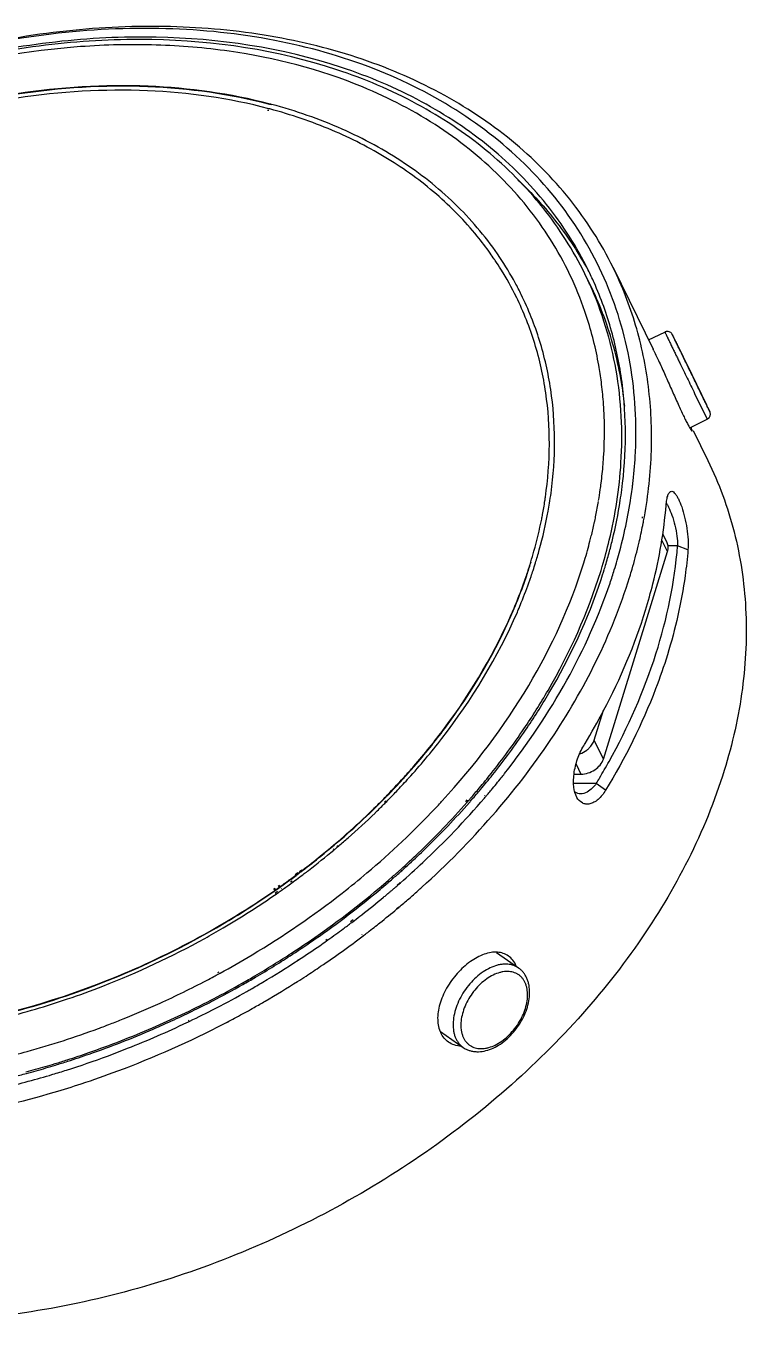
# Model space of a CAD drawing. Header units: millimetres. Extents: x -15 to 270, y -237 to -100.
# Drawn here: x 10.77 to 36.91, y -236.7 to -189.72 of the extents above; entities that cross this region are included whole.
import ezdxf

# ---------------------------------------------------------------- set-up
doc = ezdxf.new("R2010")
doc.units = ezdxf.units.MM
doc.header["$LTSCALE"] = 1.21
doc.header["$MEASUREMENT"] = 0
doc.layers.get('0').update_dxf_attribs({"linetype": 'CONTINUOUS'})

msp = doc.modelspace()

# ---------------------------------------------------------------- linework, layer by layer
at = {"color": 7, "linetype": 'Continuous'}
for p, q in [((19.572, -192.793), (19.529, -192.783)), ((19.611, -192.734), (19.568, -192.723)), ((31.213, -199.086), (31.03, -198.713)), ((32.052, -198.482), (33.502, -201.436)), ((28.552, -199.567), (28.546, -199.554)), ((33.339, -201.104), (33.927, -200.817)), ((33.532, -201.498), (33.502, -201.436)), ((34.319, -201.158), (34.319, -201.158)), ((34.36, -201.242), (34.319, -201.158)), ((34.367, -201.256), (34.36, -201.242)), ((34.601, -201.733), (34.367, -201.256)), ((34.73, -201.998), (34.601, -201.733)), ((35.447, -203.473), (34.73, -201.998)), ((35.007, -203.042), (35.465, -203.972)), ((34.826, -204.284), (35.465, -203.972)), ((34.949, -204.385), (35.484, -205.475)), ((32.76, -206.366), (32.764, -206.334)), ((32.76, -206.366), (32.761, -206.334)), ((33.972, -207.092), (33.988, -206.949)), ((33.112, -207.568), (33.122, -207.521)), ((33.175, -207.562), (33.184, -207.515)), ((31.378, -207.698), (31.384, -207.67)), ((31.26, -208.209), (31.274, -208.152)), ((34.025, -208.773), (33.821, -208.356)), ((34.009, -208.464), (33.848, -208.135)), ((34.389, -208.566), (34.024, -208.566)), ((34.765, -208.708), (34.389, -208.566)), ((31.701, -216.293), (34.025, -208.773)), ((29.057, -209.193), (29.069, -209.151)), ((29.057, -209.193), (29.065, -209.151)), ((32.647, -209.715), (32.653, -209.688)), ((32.647, -209.715), (32.655, -209.688)), ((31.366, -215.609), (31.7, -214.526)), ((31.701, -216.293), (31.366, -215.609)), ((30.711, -216.481), (30.887, -216.841)), ((30.642, -216.841), (30.887, -216.841)), ((31.438, -217.183), (30.627, -217.183)), ((31.779, -217.427), (31.438, -217.183)), ((23.77, -217.857), (23.817, -217.814)), ((23.801, -217.875), (23.845, -217.83)), ((26.709, -217.841), (26.762, -217.777)), ((26.757, -217.863), (26.782, -217.834)), ((26.782, -217.834), (26.812, -217.8)), ((27.397, -217.629), (27.406, -217.617)), ((27.439, -217.648), (27.45, -217.636)), ((21.915, -219.58), (21.945, -219.551)), ((21.93, -219.592), (21.963, -219.565)), ((22.042, -219.462), (22.083, -219.424)), ((22.064, -219.48), (22.108, -219.443)), ((20.68, -220.365), (20.765, -220.304)), ((20.686, -220.38), (20.773, -220.32)), ((24.361, -220.321), (24.375, -220.307)), ((20.359, -220.75), (20.42, -220.706)), ((20.398, -220.789), (20.459, -220.745)), ((20.529, -220.474), (20.629, -220.402)), ((20.535, -220.481), (20.635, -220.414)), ((20.555, -220.5), (20.574, -220.486)), ((20.565, -220.509), (20.586, -220.494)), ((20.574, -220.486), (20.65, -220.429)), ((20.586, -220.494), (20.664, -220.435)), ((20.699, -220.392), (20.722, -220.374)), ((20.714, -220.398), (20.738, -220.38)), ((20.722, -220.374), (20.782, -220.329)), ((20.738, -220.38), (20.797, -220.335)), ((24.053, -220.62), (24.084, -220.591)), ((24.064, -220.629), (24.097, -220.6)), ((24.23, -220.867), (24.334, -220.766)), ((24.286, -220.83), (24.348, -220.776)), ((24.389, -220.341), (24.404, -220.328)), ((19.746, -221.012), (19.807, -220.971)), ((19.759, -221.027), (19.817, -220.985)), ((19.785, -221.055), (19.846, -221.012)), ((19.794, -221.065), (19.853, -221.024)), ((19.801, -221.151), (19.889, -221.088)), ((19.836, -221.189), (19.854, -221.176)), ((19.854, -221.176), (19.925, -221.127)), ((19.913, -220.9), (19.961, -220.868)), ((19.921, -220.911), (19.967, -220.878)), ((19.95, -220.939), (19.997, -220.906)), ((19.958, -220.95), (20.004, -220.918)), ((20.015, -220.998), (20.032, -220.985)), ((20.052, -221.037), (20.07, -221.025)), ((24.237, -220.872), (24.286, -220.83)), ((24.198, -221.712), (24.269, -221.658)), ((24.215, -221.726), (24.283, -221.669)), ((22.536, -222.179), (22.633, -222.105)), ((22.577, -222.219), (22.629, -222.179)), ((22.629, -222.179), (22.675, -222.144)), ((22.949, -222.662), (22.961, -222.653)), ((21.642, -222.86), (21.69, -222.824)), ((21.666, -222.885), (21.715, -222.851)), ((22.992, -222.702), (23.004, -222.693)), ((20.623, -223.564), (20.637, -223.556)), ((20.639, -223.583), (20.652, -223.574)), ((27.824, -223.309), (28.621, -223.864)), ((17.727, -224.03), (17.778, -224.002)), ((17.758, -224.081), (17.808, -224.053)), ((28.621, -223.864), (28.551, -223.821)), ((17.483, -225.083), (17.537, -225.059)), ((17.485, -225.086), (17.537, -225.059)), ((17.623, -225.336), (17.679, -225.31)), ((17.624, -225.339), (17.679, -225.31)), ((16.662, -225.767), (16.689, -225.755)), ((16.681, -225.808), (16.708, -225.795)), ((25.79, -226.169), (26.613, -226.743))]:
    msp.add_line(p, q, dxfattribs=at)
for centre, radius, start, end in [((14.91, -210.567), 18.603, 75.1273, 75.3764), ((14.908, -210.516), 18.569, 75.1341, 75.3136), ((18.212, -204.637), 11.517, 33.8569, 34.1226), ((18.347, -204.555), 11.559, 28.5504, 33.878), ((19.574, -204.334), 12.76, 24.2754, 26.137), ((19.622, -204.234), 12.843, 23.9172, 26.1308), ((18.394, -204.528), 11.506, 26.1342, 28.5436), ((16.578, -204.378), 16.303, 353.1092, 353.8843), ((16.745, -204.396), 16.135, 353.8841, 354.8), ((15.15, -204.675), 14.785, 350.8521, 352.3007), ((15.611, -204.275), 16.134, 350.5444, 351.9677), ((15.882, -204.314), 15.861, 351.9693, 352.8072), ((16.081, -204.41), 16.423, 351.18, 352.5523), ((16.34, -204.349), 16.543, 351.8966, 352.9945), ((15.084, -204.72), 14.663, 351.3007, 351.8279), ((14.87, -204.63), 15.068, 349.7748, 350.8533), ((15.2, -204.206), 16.551, 348.6723, 350.4391), ((14.895, -204.146), 16.862, 347.9332, 348.6754), ((15.823, -204.411), 17.636, 349.085, 349.7069), ((14.591, -204.079), 17.173, 346.2824, 347.8359), ((14.061, -203.947), 17.719, 344.3343, 345.4348), ((14.236, -203.993), 17.538, 345.4361, 345.7685), ((14.316, -204.013), 17.456, 345.7685, 346.0925), ((13.707, -203.846), 18.088, 342.826, 344.0044), ((13.889, -203.899), 17.898, 344.0059, 344.3356), ((14.095, -203.984), 18.455, 343.1483, 344.7947), ((12.944, -204.213), 16.864, 341.3272, 342.8241), ((12.948, -204.225), 16.867, 341.3552, 342.8243), ((13.188, -204.3), 16.615, 342.8276, 343.0199), ((12.793, -204.1), 17.214, 341.1002, 341.8593), ((13.051, -204.185), 16.942, 341.8587, 342.8262), ((13.85, -204.012), 18.579, 342.8275, 343.1019), ((13.623, -203.84), 18.949, 341.6972, 342.8257), ((13.923, -204.035), 18.502, 343.1019, 343.4305), ((13.851, -203.911), 18.71, 342.8275, 343.1513), ((13.633, -203.729), 19.324, 341.3183, 342.8241), ((12.653, -204.115), 17.172, 340.8709, 341.3304), ((12.662, -204.129), 17.168, 340.8982, 341.3582), ((12.611, -204.038), 17.406, 340.6462, 341.1008), ((11.419, -203.577), 18.684, 336.7071, 336.9542), ((30.523, -215.203), 0.957, 289.8723, 306.8399), ((9.87, -202.983), 24.707, 328.7217, 328.934), ((5.811, -200.042), 25.185, 317.8587, 319.0459), ((5.856, -200.089), 25.134, 318.0039, 319.0533), ((5.584, -199.838), 25.491, 317.5241, 317.67), ((5.628, -199.877), 25.432, 317.67, 317.8604), ((5.659, -199.913), 25.398, 317.6697, 317.8591), ((5.702, -199.951), 25.341, 317.8591, 318.0051), ((5.637, -199.824), 25.607, 317.7582, 317.9027), ((6.534, -199.842), 27.461, 321.4029, 321.8019), ((5.135, -199.353), 26.296, 315.3605, 316.4649), ((5.459, -199.662), 25.848, 316.4647, 317.7564), ((5.956, -199.576), 27.696, 319.0794, 320.0843), ((5.879, -199.423), 27.922, 318.9402, 319.9361), ((4.856, -199.137), 26.501, 314.1678, 315.1469), ((4.835, -199.122), 26.54, 314.1842, 315.1663), ((4.761, -198.983), 26.822, 314.0851, 315.0575), ((5.035, -199.316), 26.248, 315.148, 315.4394), ((4.916, -199.138), 26.603, 315.0585, 315.2257), ((5.125, -198.806), 28.125, 316.7456, 317.1783), ((5.203, -198.878), 28.019, 317.1785, 317.3414), ((5.244, -198.916), 27.963, 317.3414, 317.4892), ((5.767, -199.412), 27.947, 318.8553, 319.0806), ((5.689, -199.258), 28.174, 318.6582, 318.9413), ((5.854, -199.283), 28.341, 319.4437, 319.6072), ((5.923, -199.341), 28.251, 319.6399, 319.8525), ((3.791, -197.923), 28.259, 310.0193, 310.2883), ((3.701, -197.371), 30.853, 311.2924, 312.0176), ((3.802, -197.413), 30.815, 311.9576, 312.639), ((3.106, -197.092), 29.196, 305.3487, 306.2295), ((3.098, -197.087), 29.218, 305.3536, 306.2323), ((3.045, -196.971), 29.469, 305.6547, 306.0754), ((3.213, -197.239), 29.014, 306.2299, 306.7067), ((3.194, -197.219), 29.055, 306.2326, 306.7177), ((3.139, -197.099), 29.31, 306.2213, 306.8062), ((3.305, -197.363), 28.86, 306.9422, 307.063), ((3.28, -197.334), 28.911, 306.9626, 307.0857), ((3.375, -196.927), 31.461, 310.0163, 310.6748), ((3.503, -197.076), 31.265, 310.6751, 311.1203), ((3.639, -197.231), 31.059, 311.1996, 311.9216), ((3.009, -196.957), 29.362, 304.9885, 305.2373), ((3.013, -196.968), 29.365, 304.993, 305.244), ((2.938, -196.82), 29.655, 304.9476, 305.0778), ((2.955, -196.845), 29.624, 305.0778, 305.2488), ((2.993, -196.899), 29.558, 305.2913, 305.6547), ((3.166, -196.585), 32.154, 309.7673, 310.0008), ((3.229, -196.66), 32.055, 310.0008, 310.2727), ((3.287, -196.728), 31.966, 310.2727, 310.4512), ((3.341, -196.791), 31.884, 310.4512, 310.683), ((3.398, -196.857), 31.796, 310.683, 310.9496), ((3.542, -197.035), 32.203, 310.9549, 311.7188), ((3.667, -197.175), 32.015, 311.7192, 312.0815), ((3.363, -196.828), 32.476, 310.1032, 310.9546), ((2.362, -195.554), 33.461, 305.3357, 305.9458), ((2.444, -195.666), 33.323, 305.9458, 306.5036), ((2.539, -195.795), 33.162, 306.5035, 307.1746), ((2.665, -195.968), 33.585, 307.272, 307.5985), ((2.744, -196.071), 33.455, 307.5984, 308.1061), ((2.165, -195.27), 33.807, 303.1512, 304.7123), ((2.281, -195.439), 33.602, 304.7135, 305.2337), ((1.895, -194.911), 33.203, 298.1963, 298.5372), ((1.894, -194.909), 33.206, 294.4329, 297.6778), ((1.887, -194.895), 33.222, 297.6773, 298.1963), ((1.851, -194.816), 34.069, 297.4153, 299.5043), ((1.909, -194.938), 33.881, 297.5299, 299.5261), ((2.018, -195.049), 34.709, 302.4005, 303.0022), ((1.888, -194.898), 33.926, 297.3355, 297.5304), ((1.735, -194.579), 34.621, 297.4218, 299.4883), ((1.761, -194.626), 34.568, 299.4886, 299.754), ((1.904, -194.93), 33.889, 293.3845, 297.3358), ((1.81, -194.735), 34.159, 293.4115, 296.1856), ((1.7, -194.513), 34.696, 295.6295, 297.3195), ((1.824, -194.765), 34.126, 296.1851, 297.3153), ((1.746, -194.6), 35.234, 298.3476, 299.4041), ((2.022, -195.22), 32.87, 290.5587, 291.0656), ((1.685, -194.481), 34.732, 295.4376, 295.5809), ((1.738, -194.587), 35.249, 297.4117, 297.6019), ((1.736, -194.583), 35.254, 297.6019, 298.3477), ((2.047, -195.287), 32.798, 290.2514, 290.5586), ((27.097, -226.049), 0.846, 235.12, 241.5209), ((2.307, -196.053), 32.696, 286.2758, 286.9287), ((2.263, -195.909), 32.847, 286.9288, 287.739), ((2.167, -195.697), 33.133, 286.9777, 287.7829), ((2.39, -196.482), 32.317, 284.1597, 285.0712), ((2.372, -196.279), 32.461, 284.9922, 286.2767), ((2.297, -196.138), 32.673, 285.0718, 286.3432), ((2.22, -195.872), 32.95, 286.3422, 286.9776), ((2.114, -195.665), 33.471, 286.4988, 286.7234), ((2.072, -195.515), 34.263, 286.4907, 288.1969)]:
    msp.add_arc(centre, radius, start, end, dxfattribs=at)
for points, knots in [([(32.052, -198.482), (31.622, -197.604), (30.55, -195.922), (28.404, -193.774), (25.774, -192.039), (22.733, -190.76), (19.358, -189.961), (15.735, -189.659), (11.951, -189.859), (6.777, -190.794), (1.729, -192.681), (-2.906, -195.38), (-6.093, -197.767), (-8.9, -200.456), (-11.966, -204.25), (-13.64, -207.493), (-14.327, -209.715)], [0, 0, 0, 0, 0.050716, 0.10257, 0.156518, 0.213216, 0.272974, 0.335776, 0.401319, 0.469081, 0.608169, 0.678096, 0.747085, 0.814364, 0.879279, 1, 1, 1, 1]), ([(32.865, -203.812), (32.819, -202.718), (32.481, -200.553), (31.2, -197.531), (29.198, -194.9), (26.554, -192.75), (23.363, -191.145), (19.733, -190.127), (15.777, -189.718), (11.617, -189.927), (7.379, -190.747), (1.802, -192.615), (-3.379, -195.541), (-7.775, -199.332), (-10.529, -202.476), (-12.673, -205.841), (-13.679, -208.237), (-14.05, -209.436)], [0, 0, 0, 0, 0.05265, 0.104244, 0.156253, 0.210068, 0.266734, 0.32682, 0.39041, 0.45717, 0.526437, 0.597316, 0.739434, 0.80885, 0.875819, 0.939655, 1, 1, 1, 1]), ([(31.152, -198.577), (30.737, -197.732), (29.705, -196.11), (27.638, -194.037), (25.106, -192.362), (21.106, -190.67), (16.537, -189.993), (11.793, -190.234), (6.803, -191.122), (1.933, -192.927), (-2.545, -195.515), (-5.627, -197.806), (-8.347, -200.39), (-11.325, -204.04), (-12.961, -207.162), (-13.64, -209.303)], [0, 0, 0, 0, 0.050722, 0.102575, 0.156511, 0.213188, 0.335336, 0.400843, 0.468574, 0.607646, 0.677596, 0.746634, 0.813991, 0.879011, 1, 1, 1, 1]), ([(31.03, -198.713), (30.611, -197.859), (29.568, -196.222), (27.487, -194.132), (24.943, -192.448), (20.943, -190.755), (16.384, -190.079), (11.662, -190.323), (7.973, -190.984), (4.315, -192.104), (-0.387, -194.16), (-4.683, -196.988), (-8.3, -200.45), (-10.561, -203.252), (-12.337, -206.215), (-13.188, -208.304), (-13.512, -209.35)], [0, 0, 0, 0, 0.051399, 0.103839, 0.158214, 0.215154, 0.337361, 0.402717, 0.470214, 0.539195, 0.608895, 0.746963, 0.814014, 0.878793, 0.940857, 1, 1, 1, 1]), ([(22.965, -191.933), (21.425, -191.298), (18.921, -190.654), (15.462, -190.366), (11.754, -190.453), (7.016, -191.293), (1.527, -193.342), (-3.526, -196.326), (-7.177, -199.49), (-9.603, -202.329), (-11.586, -205.215), (-12.689, -207.579), (-13.186, -209.187)], [0, 0, 0, 0, 0.113314, 0.173484, 0.235729, 0.365096, 0.498479, 0.632099, 0.762145, 0.82486, 0.885554, 1, 1, 1, 1]), ([(19.616, -192.554), (18.176, -192.176), (15.101, -191.752), (11.187, -191.997), (7.999, -192.626), (4.776, -193.558), (0.89, -195.237), (-3.337, -197.963), (-6.937, -201.273), (-9.723, -205), (-10.986, -207.749), (-11.418, -209.127)], [0, 0, 0, 0, 0.116889, 0.241486, 0.306118, 0.371806, 0.504641, 0.636782, 0.764992, 0.886597, 1, 1, 1, 1]), ([(19.606, -192.567), (18.167, -192.192), (15.094, -191.771), (11.184, -192.017), (7.998, -192.647), (4.778, -193.579), (0.897, -195.257), (-3.326, -197.98), (-6.923, -201.287), (-9.709, -205.01), (-10.972, -207.755), (-11.404, -209.132)], [0, 0, 0, 0, 0.116909, 0.241513, 0.306145, 0.371828, 0.50465, 0.636777, 0.764978, 0.886583, 1, 1, 1, 1]), ([(19.568, -192.723), (18.138, -192.344), (15.084, -191.916), (11.194, -192.155), (8.024, -192.779), (4.819, -193.704), (0.957, -195.373), (-3.244, -198.085), (-6.818, -201.38), (-9.579, -205.089), (-10.826, -207.823), (-11.249, -209.193)], [0, 0, 0, 0, 0.116853, 0.241454, 0.306102, 0.371811, 0.504696, 0.636878, 0.765099, 0.88667, 1, 1, 1, 1]), ([(31.089, -200.249), (30.79, -199.334), (29.973, -197.557), (28.145, -195.224), (25.779, -193.294), (23.94, -192.336), (22.965, -191.933)], [0, 0, 0, 0, 0.241063, 0.484532, 0.736074, 1, 1, 1, 1]), ([(27.944, -198.112), (27.498, -197.448), (26.45, -196.19), (24.506, -194.62), (22.22, -193.378), (20.545, -192.8), (19.672, -192.569)], [0, 0, 0, 0, 0.236074, 0.479458, 0.733427, 1, 1, 1, 1]), ([(27.123, -197.34), (26.676, -196.793), (25.667, -195.762), (23.884, -194.471), (21.847, -193.436), (20.375, -192.938), (19.611, -192.734)], [0, 0, 0, 0, 0.236705, 0.48091, 0.734879, 1, 1, 1, 1]), ([(28.602, -195.3), (29.11, -195.781), (30.049, -196.813), (30.814, -197.981), (31.144, -198.586)], [0, 0, 0, 0, 0.503774, 1, 1, 1, 1]), ([(27.746, -198.176), (27.698, -198.105), (27.499, -197.819), (27.288, -197.542), (27.123, -197.34)], [0, 0, 0, 0, 0.249323, 1, 1, 1, 1]), ([(28.546, -199.554), (28.376, -199.208), (28.127, -198.758), (27.848, -198.327), (27.776, -198.221)], [0, 0, 0, 0, 0.749455, 1, 1, 1, 1]), ([(33.184, -207.515), (33.325, -206.725), (33.496, -205.149), (33.394, -202.805), (32.931, -200.562), (32.381, -199.152), (32.052, -198.482)], [0, 0, 0, 0, 0.260326, 0.512054, 0.757646, 1, 1, 1, 1]), ([(32.337, -205.556), (32.407, -204.438), (32.301, -202.213), (31.652, -200.077), (31.206, -199.088)], [0, 0, 0, 0, 0.508054, 1, 1, 1, 1]), ([(32.472, -203.505), (32.392, -202.735), (32.103, -201.216), (31.549, -199.772), (31.213, -199.087)], [0, 0, 0, 0, 0.503732, 1, 1, 1, 1]), ([(32.365, -206.539), (32.451, -205.883), (32.541, -204.578), (32.419, -202.642), (32.039, -200.779), (31.614, -199.596), (31.362, -199.027)], [0, 0, 0, 0, 0.25864, 0.510224, 0.75663, 1, 1, 1, 1]), ([(29.598, -206.804), (29.689, -206.168), (29.786, -204.902), (29.66, -203.025), (29.259, -201.227), (28.811, -200.094), (28.546, -199.554)], [0, 0, 0, 0, 0.259278, 0.510791, 0.75683, 1, 1, 1, 1]), ([(29.801, -206.655), (29.886, -206.024), (29.973, -204.767), (29.837, -202.905), (29.433, -201.122), (28.986, -199.998), (28.723, -199.46)], [0, 0, 0, 0, 0.259012, 0.510485, 0.756638, 1, 1, 1, 1]), ([(31.625, -202.631), (31.599, -202.428), (31.476, -201.622), (31.279, -200.828), (31.089, -200.249)], [0, 0, 0, 0, 0.252215, 1, 1, 1, 1]), ([(34.601, -201.733), (34.568, -201.666), (34.505, -201.538), (34.418, -201.359), (34.342, -201.206), (34.288, -201.096), (34.253, -201.024), (34.232, -200.983), (34.216, -200.95), (34.205, -200.928), (34.198, -200.915), (34.194, -200.906), (34.183, -200.887), (34.16, -200.855), (34.114, -200.819), (34.063, -200.801), (34.021, -200.796), (33.989, -200.798), (33.957, -200.804), (33.937, -200.812), (33.927, -200.817)], [0, 0, 0, 0, 0.182433, 0.345844, 0.485809, 0.598588, 0.643835, 0.681277, 0.710759, 0.732376, 0.740504, 0.747527, 0.756845, 0.792463, 0.843912, 0.895791, 0.921834, 0.947888, 0.973942, 1, 1, 1, 1]), ([(33.927, -200.817), (33.932, -200.829), (33.944, -200.852), (33.96, -200.887), (33.977, -200.922), (33.993, -200.957), (34.01, -200.992), (34.033, -201.038), (34.06, -201.096), (34.094, -201.166), (34.139, -201.258), (34.195, -201.374), (34.263, -201.513), (34.33, -201.652), (34.398, -201.792), (34.488, -201.977), (34.6, -202.209), (34.736, -202.487), (34.871, -202.764), (34.962, -202.95), (35.007, -203.042)], [0, 0, 0, 0, 0.015623, 0.031249, 0.046873, 0.062498, 0.078124, 0.093749, 0.124999, 0.156249, 0.187499, 0.249999, 0.312499, 0.374999, 0.437499, 0.499999, 0.624999, 0.75, 0.875, 1, 1, 1, 1]), ([(34.319, -201.158), (34.309, -201.138), (34.29, -201.1), (34.268, -201.054), (34.252, -201.022), (34.241, -201), (34.232, -200.981), (34.223, -200.965), (34.216, -200.95), (34.21, -200.938), (34.205, -200.927), (34.201, -200.92), (34.198, -200.915), (34.196, -200.911), (34.196, -200.91), (34.195, -200.908), (34.196, -200.912), (34.197, -200.914), (34.2, -200.921), (34.204, -200.929), (34.209, -200.94), (34.215, -200.952), (34.222, -200.967), (34.23, -200.984), (34.239, -201.004), (34.25, -201.025), (34.266, -201.058), (34.288, -201.105), (34.317, -201.166), (34.364, -201.262), (34.43, -201.399), (34.553, -201.653), (34.724, -202.004), (34.936, -202.439), (35.08, -202.735), (35.151, -202.881)], [0, 0, 0, 0, 0.027451, 0.05131, 0.061843, 0.07142, 0.080026, 0.087648, 0.094271, 0.099886, 0.104483, 0.108055, 0.110595, 0.111478, 0.112101, 0.112572, 0.113149, 0.114761, 0.117408, 0.121085, 0.125788, 0.131507, 0.138233, 0.145957, 0.154663, 0.16434, 0.17497, 0.199018, 0.226649, 0.257682, 0.329111, 0.411423, 0.599795, 0.80308, 1, 1, 1, 1]), ([(33.532, -201.498), (33.598, -201.633), (33.735, -201.928), (33.943, -202.392), (34.159, -202.884), (34.34, -203.29), (34.479, -203.595), (34.574, -203.798), (34.661, -203.976), (34.736, -204.126), (34.8, -204.245), (34.845, -204.323), (34.874, -204.367), (34.89, -204.388), (34.9, -204.4), (34.909, -204.405), (34.911, -204.403)], [0, 0, 0, 0, 0.139824, 0.302399, 0.473944, 0.639961, 0.716449, 0.7864, 0.848295, 0.900858, 0.942951, 0.973759, 0.984727, 0.992686, 0.997675, 1, 1, 1, 1]), ([(35.465, -203.972), (35.481, -203.965), (35.503, -203.95), (35.528, -203.925), (35.549, -203.897), (35.569, -203.858), (35.579, -203.806), (35.576, -203.759), (35.566, -203.725), (35.557, -203.703), (35.549, -203.686), (35.539, -203.666), (35.527, -203.641), (35.512, -203.609), (35.494, -203.572), (35.465, -203.511), (35.422, -203.421), (35.363, -203.299), (35.295, -203.158), (35.219, -203.002), (35.137, -202.834), (35.05, -202.655), (34.96, -202.471), (34.869, -202.283), (34.749, -202.037), (34.659, -201.853), (34.601, -201.733)], [0, 0, 0, 0, 0.020955, 0.031449, 0.041943, 0.06288, 0.083802, 0.104445, 0.118914, 0.126048, 0.132476, 0.141196, 0.152508, 0.166451, 0.183, 0.202094, 0.247596, 0.302167, 0.364832, 0.434455, 0.509762, 0.589379, 0.671853, 0.755679, 0.839325, 1, 1, 1, 1]), ([(31.714, -203.586), (31.709, -203.506), (31.688, -203.187), (31.655, -202.869), (31.625, -202.631)], [0, 0, 0, 0, 0.251142, 1, 1, 1, 1]), ([(35.151, -202.881), (35.194, -202.968), (35.255, -203.093), (35.334, -203.254), (35.385, -203.359), (35.425, -203.438), (35.453, -203.496), (35.472, -203.534), (35.489, -203.568), (35.504, -203.599), (35.517, -203.625), (35.528, -203.648), (35.538, -203.667), (35.545, -203.683), (35.551, -203.693), (35.553, -203.698), (35.555, -203.7), (35.555, -203.702), (35.556, -203.703), (35.556, -203.704), (35.557, -203.704), (35.557, -203.705), (35.557, -203.705), (35.557, -203.704), (35.557, -203.704), (35.557, -203.703), (35.556, -203.702), (35.556, -203.701), (35.555, -203.7), (35.554, -203.697), (35.552, -203.694), (35.55, -203.688), (35.547, -203.682), (35.542, -203.672), (35.535, -203.657), (35.525, -203.635), (35.513, -203.61), (35.499, -203.581), (35.476, -203.535), (35.459, -203.498), (35.447, -203.473)], [0, 0, 0, 0, 0.246641, 0.356818, 0.456476, 0.544448, 0.583723, 0.619703, 0.65228, 0.681361, 0.706858, 0.728699, 0.746818, 0.761164, 0.771693, 0.775517, 0.777067, 0.778377, 0.779444, 0.78027, 0.780854, 0.781197, 0.781307, 0.781459, 0.781848, 0.782478, 0.78335, 0.784464, 0.78582, 0.787416, 0.791332, 0.796209, 0.802044, 0.808834, 0.825252, 0.845418, 0.86927, 0.89674, 0.927747, 1, 1, 1, 1]), ([(31.618, -206.299), (31.646, -206.071), (31.74, -205.17), (31.753, -204.261), (31.714, -203.586)], [0, 0, 0, 0, 0.254117, 1, 1, 1, 1]), ([(32.814, -205.858), (32.83, -205.686), (32.881, -205.005), (32.887, -204.321), (32.865, -203.812)], [0, 0, 0, 0, 0.252884, 1, 1, 1, 1]), ([(34.911, -204.403), (34.914, -204.402), (34.914, -204.386), (34.908, -204.363), (34.895, -204.321), (34.884, -204.291), (34.877, -204.273)], [0, 0, 0, 0, 0.080357, 0.2703, 0.576984, 1, 1, 1, 1]), ([(31.657, -209.311), (31.75, -208.999), (32.081, -207.769), (32.279, -206.502), (32.337, -205.556)], [0, 0, 0, 0, 0.256012, 1, 1, 1, 1]), ([(35.484, -205.476), (35.888, -206.299), (36.532, -208.053), (36.949, -210.862), (36.817, -213.794), (36.378, -215.739), (36.079, -216.708)], [0, 0, 0, 0, 0.239086, 0.482914, 0.73558, 1, 1, 1, 1]), ([(32.095, -209.436), (32.166, -209.207), (32.427, -208.302), (32.619, -207.376), (32.718, -206.68)], [0, 0, 0, 0, 0.254258, 1, 1, 1, 1]), ([(33.988, -206.949), (33.997, -206.886), (34.018, -206.78), (34.059, -206.676), (34.085, -206.641)], [0, 0, 0, 0, 0.588132, 1, 1, 1, 1]), ([(34.085, -206.641), (34.098, -206.624), (34.125, -206.595), (34.186, -206.586), (34.245, -206.616), (34.303, -206.674), (34.362, -206.76), (34.448, -206.92), (34.549, -207.177), (34.652, -207.534), (34.731, -207.932), (34.774, -208.328), (34.775, -208.588), (34.765, -208.708)], [0, 0, 0, 0, 0.025915, 0.047646, 0.072959, 0.106631, 0.150098, 0.203361, 0.336462, 0.497258, 0.673369, 0.848038, 1, 1, 1, 1]), ([(29.462, -207.597), (29.473, -207.542), (29.515, -207.323), (29.553, -207.103), (29.578, -206.937)], [0, 0, 0, 0, 0.25114, 1, 1, 1, 1]), ([(31.904, -208.825), (31.947, -208.667), (32.108, -208.041), (32.235, -207.406), (32.309, -206.928)], [0, 0, 0, 0, 0.25296, 1, 1, 1, 1]), ([(33.227, -210.896), (33.324, -210.58), (33.675, -209.334), (33.895, -208.051), (33.972, -207.092)], [0, 0, 0, 0, 0.256004, 1, 1, 1, 1]), ([(33.981, -207.024), (33.988, -207.033), (34.018, -207.078), (34.043, -207.125), (34.061, -207.163)], [0, 0, 0, 0, 0.216065, 1, 1, 1, 1]), ([(34.061, -207.163), (34.107, -207.257), (34.192, -207.474), (34.295, -207.826), (34.369, -208.198), (34.39, -208.449), (34.389, -208.566)], [0, 0, 0, 0, 0.216368, 0.480957, 0.758706, 1, 1, 1, 1]), ([(29.069, -209.151), (29.109, -209.022), (29.259, -208.509), (29.384, -207.989), (29.462, -207.597)], [0, 0, 0, 0, 0.252692, 1, 1, 1, 1]), ([(29.238, -209.187), (29.286, -209.031), (29.468, -208.411), (29.613, -207.78), (29.699, -207.305)], [0, 0, 0, 0, 0.253258, 1, 1, 1, 1]), ([(32.959, -208.584), (32.976, -208.515), (33.041, -208.238), (33.1, -207.96), (33.14, -207.75)], [0, 0, 0, 0, 0.251244, 1, 1, 1, 1]), ([(31.904, -216.382), (32.593, -215.141), (33.717, -212.61), (34.282, -209.891), (34.389, -208.566)], [0, 0, 0, 0, 0.51643, 1, 1, 1, 1]), ([(34.025, -208.773), (34.041, -208.721), (34.057, -208.614), (34.031, -208.509), (34.009, -208.463)], [0, 0, 0, 0, 0.515921, 1, 1, 1, 1]), ([(32.655, -209.688), (32.684, -209.597), (32.793, -209.231), (32.892, -208.862), (32.959, -208.584)], [0, 0, 0, 0, 0.251635, 1, 1, 1, 1]), ([(34.765, -208.708), (34.74, -209.023), (34.598, -210.31), (34.308, -211.579), (34.02, -212.513)], [0, 0, 0, 0, 0.244538, 1, 1, 1, 1]), ([(25.857, -217.812), (27.035, -216.527), (29.086, -213.827), (30.509, -210.737), (30.988, -209.187)], [0, 0, 0, 0, 0.517982, 1, 1, 1, 1]), ([(28.817, -215.203), (29.125, -214.747), (30.253, -212.952), (31.137, -210.998), (31.601, -209.498)], [0, 0, 0, 0, 0.259348, 1, 1, 1, 1]), ([(25.123, -220.937), (26.019, -220.128), (27.693, -218.435), (30.478, -214.834), (32.005, -211.794), (32.647, -209.715)], [0, 0, 0, 0, 0.265456, 0.521713, 1, 1, 1, 1]), ([(28.115, -216.823), (28.954, -215.757), (30.436, -213.556), (31.528, -211.135), (31.939, -209.919)], [0, 0, 0, 0, 0.513973, 1, 1, 1, 1]), ([(28.46, -210.826), (28.498, -210.736), (28.646, -210.378), (28.782, -210.016), (28.876, -209.743)], [0, 0, 0, 0, 0.252056, 1, 1, 1, 1]), ([(28.469, -210.833), (28.507, -210.743), (28.654, -210.384), (28.79, -210.021), (28.885, -209.748)], [0, 0, 0, 0, 0.252053, 1, 1, 1, 1]), ([(28.612, -210.891), (28.65, -210.801), (28.799, -210.443), (28.937, -210.08), (29.033, -209.806)], [0, 0, 0, 0, 0.252028, 1, 1, 1, 1]), ([(28.878, -215.247), (29.175, -214.811), (30.268, -213.091), (31.139, -211.225), (31.613, -209.791)], [0, 0, 0, 0, 0.258804, 1, 1, 1, 1]), ([(24.832, -216.55), (25.218, -216.106), (26.641, -214.345), (27.809, -212.37), (28.46, -210.826)], [0, 0, 0, 0, 0.2598, 1, 1, 1, 1]), ([(24.84, -216.561), (25.225, -216.116), (26.649, -214.354), (27.818, -212.378), (28.469, -210.833)], [0, 0, 0, 0, 0.259815, 1, 1, 1, 1]), ([(31.033, -215.733), (31.269, -215.341), (32.141, -213.798), (32.838, -212.154), (33.227, -210.896)], [0, 0, 0, 0, 0.257666, 1, 1, 1, 1]), ([(24.638, -216.991), (25.058, -216.527), (26.604, -214.684), (27.876, -212.6), (28.58, -210.965)], [0, 0, 0, 0, 0.260119, 1, 1, 1, 1]), ([(34.02, -212.513), (33.891, -212.931), (33.3, -214.635), (32.488, -216.26), (31.779, -217.427)], [0, 0, 0, 0, 0.242655, 1, 1, 1, 1]), ([(27.199, -217.347), (27.345, -217.174), (27.911, -216.479), (28.443, -215.757), (28.817, -215.203)], [0, 0, 0, 0, 0.253025, 1, 1, 1, 1]), ([(27.249, -217.395), (27.395, -217.221), (27.965, -216.526), (28.501, -215.802), (28.878, -215.247)], [0, 0, 0, 0, 0.252994, 1, 1, 1, 1]), ([(31.097, -215.969), (31.129, -215.944), (31.243, -215.846), (31.333, -215.714), (31.366, -215.609)], [0, 0, 0, 0, 0.26817, 1, 1, 1, 1]), ([(30.739, -217.682), (30.676, -217.569), (30.603, -217.278), (30.621, -216.8), (30.746, -216.291), (30.895, -215.961), (30.986, -215.811)], [0, 0, 0, 0, 0.198762, 0.44813, 0.729981, 1, 1, 1, 1]), ([(30.887, -216.841), (30.975, -216.841), (31.155, -216.809), (31.465, -216.661), (31.653, -216.45), (31.701, -216.293)], [0, 0, 0, 0, 0.254634, 0.519608, 1, 1, 1, 1]), ([(31.438, -217.183), (31.478, -217.116), (31.637, -216.852), (31.791, -216.584), (31.904, -216.382)], [0, 0, 0, 0, 0.251131, 1, 1, 1, 1]), ([(36.079, -216.708), (35.392, -218.93), (33.717, -222.174), (30.652, -225.968), (27.844, -228.657), (24.658, -231.044), (20.022, -233.743), (14.974, -235.63), (9.799, -236.564), (6.016, -236.765), (2.392, -236.463), (-0.982, -235.664), (-4.023, -234.384), (-6.653, -232.649), (-8.799, -230.501), (-9.871, -228.818), (-10.301, -227.941)], [0, 0, 0, 0, 0.120722, 0.185638, 0.252917, 0.321906, 0.391833, 0.530922, 0.598683, 0.664227, 0.727028, 0.786786, 0.843483, 0.89743, 0.949284, 1, 1, 1, 1]), ([(23.656, -217.834), (23.723, -217.767), (23.987, -217.498), (24.245, -217.224), (24.435, -217.016)], [0, 0, 0, 0, 0.251101, 1, 1, 1, 1]), ([(27.517, -217.556), (27.558, -217.508), (27.72, -217.315), (27.879, -217.12), (27.996, -216.973)], [0, 0, 0, 0, 0.250762, 1, 1, 1, 1]), ([(23.737, -217.733), (23.793, -217.677), (24.012, -217.453), (24.227, -217.225), (24.385, -217.051)], [0, 0, 0, 0, 0.25092, 1, 1, 1, 1]), ([(30.873, -217.561), (30.838, -217.561), (30.767, -217.551), (30.703, -217.518), (30.675, -217.497)], [0, 0, 0, 0, 0.507072, 1, 1, 1, 1]), ([(31.779, -217.427), (31.704, -217.55), (31.576, -217.715), (31.365, -217.865), (31.214, -217.925), (31.067, -217.934), (30.885, -217.879), (30.785, -217.765), (30.739, -217.682)], [0, 0, 0, 0, 0.32393, 0.460502, 0.579484, 0.685266, 0.785442, 1, 1, 1, 1]), ([(31.438, -217.183), (31.398, -217.24), (31.256, -217.416), (31.035, -217.561), (30.873, -217.561)], [0, 0, 0, 0, 0.300361, 1, 1, 1, 1]), ([(24.348, -220.776), (24.622, -220.535), (25.689, -219.568), (26.688, -218.526), (27.387, -217.71)], [0, 0, 0, 0, 0.253465, 1, 1, 1, 1]), ([(24.353, -220.293), (24.567, -220.1), (25.403, -219.325), (26.195, -218.503), (26.757, -217.863)], [0, 0, 0, 0, 0.252817, 1, 1, 1, 1]), ([(24.675, -220.081), (24.867, -219.904), (25.617, -219.195), (26.332, -218.448), (26.841, -217.868)], [0, 0, 0, 0, 0.252573, 1, 1, 1, 1]), ([(20.782, -220.329), (21.007, -220.158), (21.885, -219.469), (22.723, -218.728), (23.321, -218.147)], [0, 0, 0, 0, 0.252357, 1, 1, 1, 1]), ([(20.797, -220.335), (21.021, -220.164), (21.898, -219.475), (22.735, -218.735), (23.333, -218.154)], [0, 0, 0, 0, 0.252361, 1, 1, 1, 1]), ([(22.108, -219.443), (22.221, -219.346), (22.668, -218.959), (23.104, -218.558), (23.422, -218.25)], [0, 0, 0, 0, 0.251373, 1, 1, 1, 1]), ([(22.233, -221.15), (22.537, -220.912), (23.719, -219.953), (24.83, -218.906), (25.609, -218.078)], [0, 0, 0, 0, 0.253248, 1, 1, 1, 1]), ([(20.699, -220.567), (20.804, -220.488), (21.221, -220.172), (21.63, -219.844), (21.93, -219.592)], [0, 0, 0, 0, 0.250931, 1, 1, 1, 1]), ([(20.398, -223.328), (20.722, -223.117), (21.991, -222.257), (23.2, -221.309), (24.061, -220.553)], [0, 0, 0, 0, 0.252184, 1, 1, 1, 1]), ([(7.187, -226.072), (9.421, -225.752), (13.856, -224.538), (17.903, -222.365), (19.785, -221.055)], [0, 0, 0, 0, 0.495984, 1, 1, 1, 1]), ([(12.235, -224.874), (14.245, -224.196), (16.838, -223), (19.215, -221.468), (19.794, -221.065)], [0, 0, 0, 0, 0.750513, 1, 1, 1, 1]), ([(17.25, -222.794), (17.472, -222.671), (18.354, -222.169), (19.211, -221.622), (19.836, -221.189)], [0, 0, 0, 0, 0.250822, 1, 1, 1, 1]), ([(17.808, -224.053), (18.198, -223.84), (19.73, -222.963), (21.192, -221.963), (22.233, -221.15)], [0, 0, 0, 0, 0.251632, 1, 1, 1, 1]), ([(20.432, -223.371), (20.71, -223.19), (21.802, -222.455), (22.85, -221.655), (23.605, -221.022)], [0, 0, 0, 0, 0.25176, 1, 1, 1, 1]), ([(22.675, -222.144), (22.765, -222.076), (23.122, -221.8), (23.474, -221.516), (23.734, -221.3)], [0, 0, 0, 0, 0.25072, 1, 1, 1, 1]), ([(23.39, -222.395), (23.459, -222.34), (23.737, -222.121), (24.012, -221.896), (24.215, -221.726)], [0, 0, 0, 0, 0.250576, 1, 1, 1, 1]), ([(12.282, -224.99), (12.709, -224.845), (14.412, -224.225), (16.059, -223.453), (17.25, -222.794)], [0, 0, 0, 0, 0.249284, 1, 1, 1, 1]), ([(20.922, -224.158), (21.1, -224.042), (21.803, -223.576), (22.489, -223.085), (22.992, -222.702)], [0, 0, 0, 0, 0.250949, 1, 1, 1, 1]), ([(18.606, -224.418), (18.758, -224.332), (19.364, -223.982), (19.959, -223.614), (20.398, -223.328)], [0, 0, 0, 0, 0.25047, 1, 1, 1, 1]), ([(18.629, -224.467), (18.783, -224.38), (19.392, -224.029), (19.99, -223.659), (20.432, -223.371)], [0, 0, 0, 0, 0.250466, 1, 1, 1, 1]), ([(18.916, -224.636), (19.062, -224.553), (19.644, -224.214), (20.217, -223.859), (20.639, -223.583)], [0, 0, 0, 0, 0.250453, 1, 1, 1, 1]), ([(28.256, -223.433), (28.199, -223.393), (28.071, -223.329), (27.854, -223.287), (27.62, -223.3), (27.278, -223.389), (26.846, -223.631), (26.383, -224.055), (26.003, -224.581), (25.751, -225.155), (25.66, -225.718), (25.732, -226.075), (25.804, -226.222)], [0, 0, 0, 0, 0.046454, 0.094637, 0.146445, 0.20301, 0.330738, 0.473758, 0.621846, 0.763668, 0.890547, 1, 1, 1, 1]), ([(28.542, -223.793), (28.51, -223.72), (28.431, -223.584), (28.317, -223.476), (28.256, -223.433)], [0, 0, 0, 0, 0.515523, 1, 1, 1, 1]), ([(28.551, -223.821), (28.519, -223.804), (28.452, -223.774), (28.344, -223.743), (28.229, -223.726), (28.109, -223.725), (27.984, -223.737), (27.81, -223.774), (27.588, -223.858), (27.329, -224.007), (27.081, -224.204), (26.852, -224.44), (26.65, -224.706), (26.483, -224.994), (26.357, -225.294), (26.276, -225.594), (26.244, -225.884), (26.258, -226.114), (26.296, -226.282), (26.337, -226.396), (26.389, -226.501), (26.452, -226.595), (26.527, -226.676), (26.583, -226.723), (26.613, -226.743)], [0, 0, 0, 0, 0.024301, 0.04913, 0.074743, 0.101349, 0.129099, 0.158086, 0.219819, 0.286394, 0.356983, 0.430353, 0.505017, 0.57938, 0.65187, 0.721078, 0.785904, 0.84572, 0.873772, 0.900651, 0.926494, 0.951496, 0.975902, 1, 1, 1, 1]), ([(28.57, -224.078), (28.541, -224.062), (28.48, -224.035), (28.382, -224.007), (28.278, -223.993), (28.168, -223.992), (28.055, -224.005), (27.897, -224.041), (27.695, -224.12), (27.461, -224.261), (27.237, -224.444), (27.033, -224.663), (26.855, -224.908), (26.711, -225.173), (26.606, -225.445), (26.543, -225.715), (26.528, -225.936), (26.541, -226.101), (26.561, -226.216), (26.594, -226.323), (26.637, -226.421), (26.691, -226.51), (26.756, -226.587), (26.83, -226.653), (26.886, -226.689), (26.914, -226.705)], [0, 0, 0, 0, 0.024433, 0.049416, 0.075218, 0.102053, 0.130077, 0.159381, 0.221854, 0.289248, 0.360643, 0.434694, 0.50981, 0.584307, 0.656553, 0.725123, 0.788965, 0.818969, 0.847666, 0.875119, 0.901448, 0.926837, 0.951526, 0.975807, 1, 1, 1, 1]), ([(26.693, -226.793), (26.729, -226.812), (26.804, -226.846), (26.924, -226.881), (27.048, -226.9), (27.222, -226.905), (27.446, -226.87), (27.713, -226.774), (27.973, -226.626), (28.219, -226.433), (28.445, -226.202), (28.642, -225.941), (28.805, -225.658), (28.928, -225.363), (29.005, -225.065), (29.035, -224.774), (29.017, -224.54), (28.975, -224.366), (28.93, -224.244), (28.872, -224.132), (28.801, -224.029), (28.717, -223.939), (28.654, -223.887), (28.621, -223.864)], [0, 0, 0, 0, 0.026669, 0.053601, 0.080949, 0.108857, 0.166774, 0.228177, 0.29321, 0.36144, 0.431966, 0.503578, 0.574925, 0.644692, 0.711769, 0.775417, 0.835418, 0.86419, 0.892243, 0.919705, 0.946718, 0.973433, 1, 1, 1, 1]), ([(26.914, -226.705), (26.943, -226.72), (27.005, -226.748), (27.103, -226.775), (27.207, -226.789), (27.317, -226.79), (27.43, -226.777), (27.588, -226.741), (27.79, -226.662), (28.024, -226.521), (28.248, -226.338), (28.452, -226.12), (28.629, -225.874), (28.774, -225.61), (28.879, -225.337), (28.942, -225.067), (28.957, -224.846), (28.944, -224.681), (28.923, -224.566), (28.891, -224.459), (28.848, -224.361), (28.793, -224.273), (28.729, -224.195), (28.655, -224.129), (28.599, -224.093), (28.57, -224.078)], [0, 0, 0, 0, 0.024433, 0.049416, 0.075218, 0.102053, 0.130077, 0.159381, 0.221854, 0.289248, 0.360643, 0.434694, 0.50981, 0.584307, 0.656553, 0.725123, 0.788965, 0.818969, 0.847666, 0.875119, 0.901448, 0.926837, 0.951526, 0.975807, 1, 1, 1, 1]), ([(19.044, -225.295), (19.177, -225.22), (19.707, -224.917), (20.229, -224.6), (20.616, -224.354)], [0, 0, 0, 0, 0.250362, 1, 1, 1, 1]), ([(7.13, -226.093), (7.557, -226.033), (9.285, -225.747), (10.985, -225.296), (12.235, -224.874)], [0, 0, 0, 0, 0.246649, 1, 1, 1, 1]), ([(9.145, -225.863), (9.408, -225.805), (10.465, -225.558), (11.509, -225.252), (12.282, -224.99)], [0, 0, 0, 0, 0.248284, 1, 1, 1, 1]), ([(13.836, -225.893), (13.987, -225.835), (14.59, -225.597), (15.186, -225.342), (15.629, -225.141)], [0, 0, 0, 0, 0.249691, 1, 1, 1, 1]), ([(12.771, -228.064), (13.216, -227.918), (14.99, -227.295), (16.713, -226.528), (17.966, -225.878)], [0, 0, 0, 0, 0.249121, 1, 1, 1, 1]), ([(13.728, -227.057), (13.971, -226.967), (14.943, -226.596), (15.898, -226.18), (16.603, -225.845)], [0, 0, 0, 0, 0.249529, 1, 1, 1, 1]), ([(9.943, -227.117), (10.234, -227.046), (11.401, -226.742), (12.55, -226.371), (13.4, -226.058)], [0, 0, 0, 0, 0.248485, 1, 1, 1, 1]), ([(12.27, -227.194), (12.531, -227.11), (13.573, -226.763), (14.598, -226.363), (15.355, -226.036)], [0, 0, 0, 0, 0.249157, 1, 1, 1, 1]), ([(12.286, -227.247), (12.547, -227.163), (13.593, -226.813), (14.622, -226.412), (15.382, -226.083)], [0, 0, 0, 0, 0.249167, 1, 1, 1, 1]), ([(26.082, -226.55), (26.024, -226.509), (25.915, -226.41), (25.836, -226.287), (25.804, -226.222)], [0, 0, 0, 0, 0.494271, 1, 1, 1, 1]), ([(26.542, -226.708), (26.459, -226.701), (26.296, -226.67), (26.148, -226.595), (26.082, -226.55)], [0, 0, 0, 0, 0.512254, 1, 1, 1, 1]), ([(11.745, -227.72), (11.911, -227.67), (12.577, -227.465), (13.237, -227.238), (13.728, -227.057)], [0, 0, 0, 0, 0.249299, 1, 1, 1, 1]), ([(9.283, -228.358), (9.478, -228.315), (10.262, -228.137), (11.04, -227.929), (11.619, -227.758)], [0, 0, 0, 0, 0.24877, 1, 1, 1, 1]), ([(-2.203, -229.165), (0.02, -229.636), (3.544, -229.846), (8.229, -229.286), (10.611, -228.72), (11.797, -228.368)], [0, 0, 0, 0, 0.481994, 0.737588, 1, 1, 1, 1])]:
    msp.add_open_spline(points, degree=3, knots=knots, dxfattribs=at)

doc.saveas('drawing.dxf')
